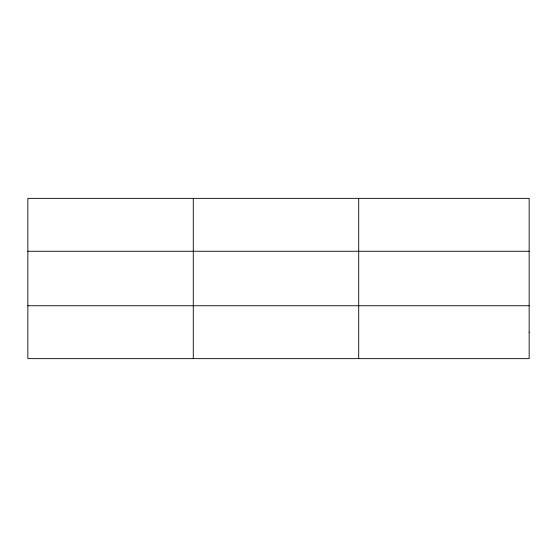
<?xml version="1.0" encoding="UTF-8"?>
<svg xmlns="http://www.w3.org/2000/svg" width="557" height="557" viewBox="0 0 557 557"><rect width="100%" height="100%" fill="white"/><g stroke="black" fill="none" stroke-linecap="round" stroke-linejoin="round"><path stroke-width="0.84" d="M193.279 198.362L193.279 358.638M358.708 198.362L358.708 358.638M27.85 251.256L529.15 251.256M27.85 305.744L529.15 305.744M529.15 332.195L529.15 358.638L27.85 358.638L27.85 198.362L529.15 198.362L529.15 332.195"/></g></svg>
